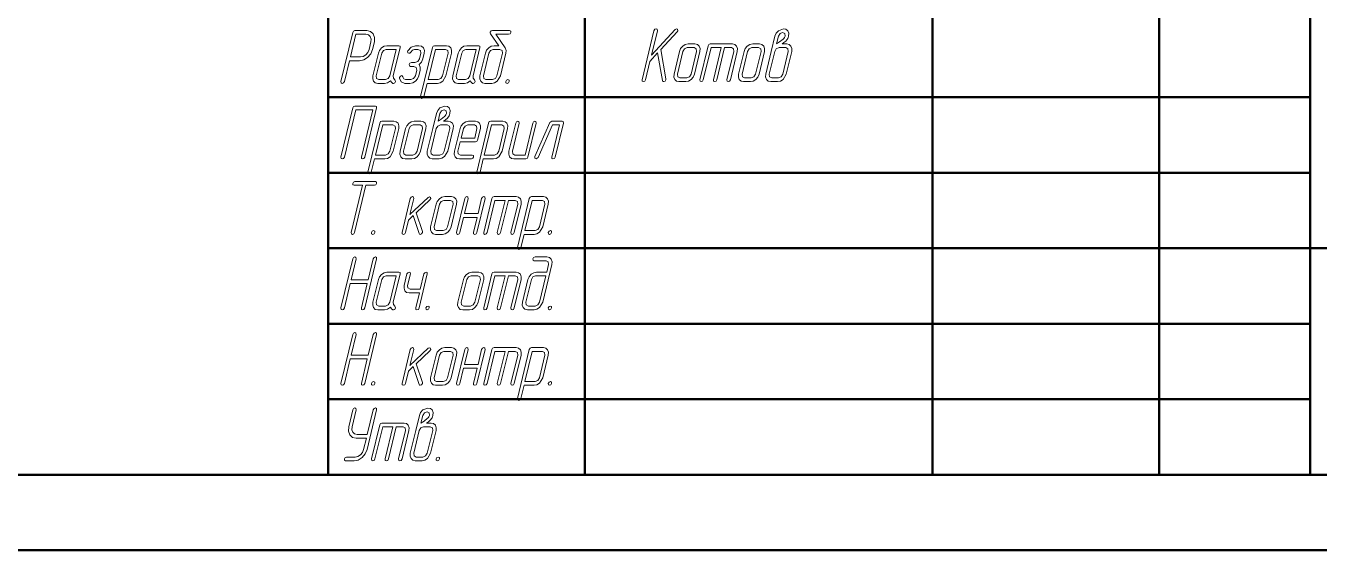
# Model space of a CAD drawing. Extents: x 0 to 420, y 0 to 297.
# Drawn here: x 210 to 295.6, y 0 to 34.7 of the extents above; entities that cross this region are included whole.
import ezdxf

# ---------------------------------------------------------------- set-up
doc = ezdxf.new("R2010")
doc.units = 0

msp = doc.modelspace()

# ---------------------------------------------------------------- linework, layer by layer
at = {"color": 7, "lineweight": 50}
for p, q in [((230, 5), (230, 60)), ((247, 5), (247, 60)), ((270, 5), (270, 60)), ((285, 5), (285, 60)), ((295, 5), (295, 60)), ((230, 30), (295, 30)), ((230, 25), (295, 25)), ((230, 20), (295, 20)), ((295, 20), (415, 20)), ((230, 15), (295, 15)), ((230, 10), (295, 10)), ((20, 5), (415, 5)), ((230, 5), (415, 5)), ((0, 0), (420, 0))]:
    msp.add_line(p, q, dxfattribs=at)
at = {"color": 7, "lineweight": 13}
for points in [[(231.415131, 32.418129), (232.087509, 32.418129), (232.359222, 32.474415), (232.617111, 32.638157), (232.824341, 32.878654), (232.944092, 33.165203), (233.063828, 33.666668), (233.082245, 33.953217), (232.994736, 34.19883), (232.810532, 34.362572), (232.566452, 34.418861), (231.778946, 34.418861), (231.686844, 34.383041), (231.640793, 34.290936), (230.853302, 31.041666), (230.867111, 30.949562), (230.936188, 30.918859), (231.02829, 30.949562), (231.078949, 31.041666)], [(241.717117, 33.272659), (241.104614, 34.168129), (241.951981, 34.168129), (242.048691, 34.209064), (242.09935, 34.290936), (242.085526, 34.377922), (242.011841, 34.418861), (240.888168, 34.418861), (240.791458, 34.388157), (240.736191, 34.311401), (240.736191, 34.255116), (240.759216, 34.203949), (241.293427, 33.415936), (240.989471, 33.415936), (240.800659, 33.380116), (240.630264, 33.272659), (240.492111, 33.108917), (240.418427, 32.91959), (240.054611, 31.420322), (240.040802, 31.225878), (240.10527, 31.067251), (240.220398, 30.954678), (240.386185, 30.918859), (240.832901, 30.918859), (241.017105, 30.954678), (241.192108, 31.067251), (241.403946, 31.420322), (241.767761, 32.91959), (241.776978, 33.103802), (241.72171, 33.262428), (241.717117, 33.267544)], [(251.303726, 32.373299), (251.810303, 32.931046), (252.137283, 31.109409), (252.164917, 31.053122), (252.215576, 31.037771), (252.30307, 31.073589), (252.358337, 31.15546), (252.362946, 31.181046), (252.362946, 31.216866), (252.017548, 33.156193), (253.104385, 34.338211), (253.150436, 34.409847), (253.127411, 34.501953), (253.058334, 34.537773), (252.961624, 34.486603), (251.405045, 32.787773), (251.796494, 34.409847), (251.778076, 34.501953), (251.708984, 34.537773), (251.62149, 34.501953), (251.570831, 34.409847), (250.78334, 31.160578), (250.79715, 31.068474), (250.866226, 31.037771), (250.958328, 31.068474), (251.008987, 31.160578)], [(260.044525, 33.534847), (260.173462, 33.626953), (260.297821, 33.724174), (260.417542, 33.887917), (260.44519, 33.949322), (260.472809, 34.036308), (260.486633, 34.246105), (260.42215, 34.409847), (260.302399, 34.501953), (260.141235, 34.532654), (259.805054, 34.409847), (259.657684, 34.246105), (259.574768, 34.036308), (259.335297, 33.038502), (258.971497, 31.539234), (258.957672, 31.34479), (259.022156, 31.186163), (259.137268, 31.073589), (259.30307, 31.037771), (259.749786, 31.037771), (259.93399, 31.073589), (260.108978, 31.186163), (260.320831, 31.539234), (260.684662, 33.038502), (260.693848, 33.227829), (260.634003, 33.391571), (260.514252, 33.499027), (260.353058, 33.534847)], [(259.680695, 33.534847), (259.800446, 34.036308), (259.91095, 34.22052), (260.08136, 34.287041), (260.228729, 34.22052), (260.247162, 34.036308), (260.205688, 33.949322), (260.155029, 33.882801), (260.118195, 33.8521), (259.883331, 33.667889)], [(231.475006, 32.668861), (231.834213, 34.168129), (232.506592, 34.168129), (232.66777, 34.127193), (232.787506, 34.019737), (232.847382, 33.855995), (232.838165, 33.666668), (232.71843, 33.165203), (232.635529, 32.97076), (232.497375, 32.812134), (232.326981, 32.704678), (232.147369, 32.668861)], [(234.408554, 31.159357), (234.32106, 31.261696), (234.316452, 31.420322), (234.767761, 33.293129), (234.763168, 33.385235), (234.684875, 33.415936), (233.897369, 33.415936), (233.708557, 33.380116), (233.54277, 33.267544), (233.404617, 33.103802), (233.330933, 32.91959), (232.967117, 31.420322), (232.953293, 31.22076), (233.013168, 31.062134), (233.128296, 30.949562), (233.294083, 30.918859), (233.745407, 30.918859), (233.938828, 30.959795), (234.123032, 31.087719), (234.192108, 30.990498), (234.279617, 30.918859), (234.32106, 30.913742), (234.408554, 30.949562), (234.459213, 31.041666)], [(236.029617, 32.167397), (236.186188, 32.331139), (236.273697, 32.540936), (236.365799, 32.91959), (236.375, 33.103802), (236.305923, 33.267544), (236.176987, 33.380116), (236.011185, 33.415936), (235.790131, 33.415936), (235.504608, 33.32383), (235.278946, 33.073101), (235.265137, 33.032166), (235.274353, 32.945175), (235.348038, 32.909355), (235.412506, 32.929825), (235.472382, 32.996346), (235.582901, 33.119152), (235.73027, 33.165203), (235.951324, 33.165203), (236.107895, 33.093567), (236.144745, 32.91959), (236.052643, 32.540936), (235.932907, 32.366959), (235.739487, 32.295322), (235.518433, 32.295322), (235.421722, 32.249268), (235.371063, 32.167397), (235.380264, 32.08041), (235.458557, 32.04459), (235.679611, 32.04459), (235.836197, 31.967836), (235.873032, 31.793859), (235.78093, 31.420322), (235.661194, 31.241228), (235.467773, 31.16959), (235.131592, 31.16959), (235.011841, 31.215643), (234.956589, 31.343567), (234.878296, 31.430555), (234.786194, 31.394737), (234.730927, 31.307749), (234.726318, 31.261696), (234.832245, 31.010965), (235.071716, 30.918859), (235.407898, 30.918859), (235.601318, 30.959795), (235.78093, 31.067251), (235.919083, 31.225878), (236.001984, 31.420322), (236.094086, 31.793859), (236.103302, 31.998537)], [(236.559219, 30.918859), (237.236191, 30.918859), (237.415802, 30.949562), (237.59079, 31.062134), (237.802643, 31.420322), (238.166458, 32.91959), (238.175659, 33.108917), (238.115799, 33.272659), (237.996063, 33.380116), (237.839478, 33.415936), (237.047379, 33.415936), (236.955261, 33.385235), (236.904617, 33.293129), (236.121719, 30.043859), (236.135529, 29.951754), (236.204605, 29.921053), (236.287506, 29.951754), (236.347382, 30.043859)], [(239.695404, 31.159357), (239.607895, 31.261696), (239.603302, 31.420322), (240.054611, 33.293129), (240.050003, 33.385235), (239.97171, 33.415936), (239.184219, 33.415936), (238.995407, 33.380116), (238.829605, 33.267544), (238.691452, 33.103802), (238.617767, 32.91959), (238.253952, 31.420322), (238.240143, 31.22076), (238.300003, 31.062134), (238.415131, 30.949562), (238.580933, 30.918859), (239.032242, 30.918859), (239.225662, 30.959795), (239.409882, 31.087719), (239.478958, 30.990498), (239.566452, 30.918859), (239.607895, 30.913742), (239.695404, 30.949562), (239.746063, 31.041666)], [(254.24649, 31.539234), (254.610306, 33.038502), (254.619522, 33.227829), (254.559647, 33.391571), (254.439911, 33.499027), (254.278732, 33.534847), (253.827408, 33.534847), (253.638596, 33.499027), (253.472809, 33.386456), (253.334656, 33.222713), (253.260971, 33.038502), (252.897156, 31.539234), (252.883331, 31.339672), (252.943207, 31.181046), (253.058334, 31.068474), (253.224121, 31.037771), (253.675446, 31.037771), (253.855042, 31.068474), (254.030045, 31.181046), (254.163605, 31.339672)], [(256.019531, 33.284115), (255.503723, 31.160578), (255.517548, 31.068474), (255.591232, 31.037771), (255.678726, 31.068474), (255.729385, 31.160578), (256.245178, 33.284115), (256.696503, 33.284115), (256.834656, 33.212479), (256.857666, 33.038502), (256.401764, 31.160578), (256.420166, 31.068474), (256.489258, 31.037771), (256.576752, 31.068474), (256.627411, 31.160578), (257.083344, 33.038502), (257.092529, 33.227829), (257.037292, 33.391571), (256.917542, 33.499027), (256.756348, 33.534847), (255.291885, 33.534847), (255.199783, 33.504147), (255.149124, 33.412041), (254.605698, 31.160578), (254.619522, 31.068474), (254.688599, 31.037771), (254.780701, 31.068474), (254.83136, 31.160578), (255.347153, 33.284115)], [(258.520172, 31.539234), (258.884003, 33.038502), (258.893188, 33.227829), (258.833344, 33.391571), (258.713593, 33.499027), (258.552399, 33.534847), (258.101105, 33.534847), (257.912292, 33.499027), (257.74649, 33.386456), (257.608337, 33.222713), (257.534637, 33.038502), (257.170837, 31.539234), (257.157013, 31.339672), (257.216888, 31.181046), (257.332031, 31.068474), (257.497803, 31.037771), (257.949127, 31.037771), (258.128723, 31.068474), (258.303741, 31.181046), (258.437286, 31.339672)], [(234.09079, 31.420322), (233.984879, 31.241228), (233.805267, 31.16959), (233.353958, 31.16959), (233.21579, 31.241228), (233.192764, 31.420322), (233.55658, 32.91959), (233.662506, 33.093567), (233.837509, 33.165203), (234.514481, 33.165203)], [(236.61908, 31.164473), (237.102631, 33.165203), (237.779617, 33.165203), (237.91777, 33.093567), (237.940796, 32.91959), (237.576981, 31.420322), (237.466446, 31.241228), (237.296051, 31.164473)], [(239.37764, 31.420322), (239.271713, 31.241228), (239.092117, 31.16959), (238.640793, 31.16959), (238.50264, 31.241228), (238.479614, 31.420322), (238.84343, 32.91959), (238.949341, 33.093567), (239.124344, 33.165203), (239.801315, 33.165203)], [(241.178299, 31.420322), (241.072372, 31.241228), (240.892761, 31.16959), (240.44606, 31.16959), (240.303299, 31.241228), (240.280273, 31.420322), (240.644089, 32.91959), (240.75, 33.093567), (240.929611, 33.165203), (241.376328, 33.165203), (241.519089, 33.093567), (241.542114, 32.91959)], [(254.020828, 31.539234), (253.914917, 31.36014), (253.735306, 31.288502), (253.283997, 31.288502), (253.145828, 31.36014), (253.122803, 31.539234), (253.486618, 33.038502), (253.592545, 33.212479), (253.767548, 33.284115), (254.218857, 33.284115), (254.361618, 33.212479), (254.384644, 33.038502)], [(258.294525, 31.539234), (258.188599, 31.36014), (258.009003, 31.288502), (257.557678, 31.288502), (257.419525, 31.36014), (257.396484, 31.539234), (257.760315, 33.038502), (257.866241, 33.212479), (258.041229, 33.284115), (258.492554, 33.284115), (258.635315, 33.212479), (258.658325, 33.038502)], [(260.095184, 31.539234), (259.989258, 31.36014), (259.809662, 31.288502), (259.362946, 31.288502), (259.220184, 31.36014), (259.197144, 31.539234), (259.560974, 33.038502), (259.666901, 33.212479), (259.846497, 33.284115), (260.293213, 33.284115), (260.435974, 33.212479), (260.458984, 33.038502)], [(241.90593, 31.16959), (241.813828, 31.128654), (241.763168, 31.041666), (241.772369, 30.954678), (241.846054, 30.918859), (241.942764, 30.959795), (241.988815, 31.041666), (241.979614, 31.133772)], [(232.428299, 26.041666), (233.21579, 29.290936), (233.206589, 29.383041), (233.132904, 29.418859), (231.778946, 29.418859), (231.686844, 29.383041), (231.640793, 29.290936), (230.853302, 26.041666), (230.867111, 25.949562), (230.936188, 25.918859), (231.02829, 25.949562), (231.078949, 26.041666), (231.834213, 29.168129), (232.957901, 29.168129), (232.202637, 26.041666), (232.221054, 25.949562), (232.290131, 25.918859), (232.37764, 25.949562)], [(237.641449, 28.415936), (237.770401, 28.508041), (237.894745, 28.605263), (238.014481, 28.769005), (238.042114, 28.83041), (238.069748, 28.917397), (238.083557, 29.127193), (238.019089, 29.290936), (237.899353, 29.383041), (237.738159, 29.413742), (237.401978, 29.290936), (237.254608, 29.127193), (237.171722, 28.917397), (236.932236, 27.91959), (236.56842, 26.420322), (236.554611, 26.225878), (236.61908, 26.067251), (236.734222, 25.954678), (236.900009, 25.918859), (237.34671, 25.918859), (237.53093, 25.954678), (237.705933, 26.067251), (237.91777, 26.420322), (238.281586, 27.91959), (238.290802, 28.108917), (238.230927, 28.272661), (238.111191, 28.380117), (237.950012, 28.415936)], [(237.277634, 28.415936), (237.397369, 28.917397), (237.507904, 29.101608), (237.678299, 29.168129), (237.825668, 29.101608), (237.844086, 28.917397), (237.802643, 28.83041), (237.751984, 28.763889), (237.715134, 28.733187), (237.48027, 28.548977)], [(233.073029, 25.918859), (233.75, 25.918859), (233.929611, 25.949562), (234.104614, 26.062134), (234.316452, 26.420322), (234.680267, 27.91959), (234.689484, 28.108917), (234.629608, 28.272661), (234.509872, 28.380117), (234.353302, 28.415936), (233.561188, 28.415936), (233.469086, 28.385235), (233.418427, 28.293129), (232.635529, 25.043859), (232.649353, 24.951754), (232.71843, 24.921053), (232.801315, 24.951754), (232.861191, 25.043859)], [(236.117111, 26.420322), (236.480927, 27.91959), (236.490143, 28.108917), (236.430267, 28.272661), (236.310532, 28.380117), (236.149353, 28.415936), (235.698029, 28.415936), (235.509216, 28.380117), (235.34343, 28.267544), (235.205261, 28.103802), (235.131592, 27.91959), (234.767761, 26.420322), (234.753952, 26.22076), (234.813828, 26.062134), (234.928955, 25.949562), (235.094742, 25.918859), (235.546051, 25.918859), (235.725662, 25.949562), (235.900665, 26.062134), (236.03421, 26.22076)], [(238.746719, 27.04459), (239.755264, 27.04459), (239.847382, 27.075293), (239.898026, 27.167397), (240.082245, 27.91959), (240.091446, 28.108917), (240.031586, 28.272661), (239.91185, 28.380117), (239.750671, 28.415936), (239.299347, 28.415936), (239.110535, 28.380117), (238.944748, 28.267544), (238.80658, 28.103802), (238.732895, 27.91959), (238.36908, 26.420322), (238.35527, 26.22076), (238.415131, 26.062134), (238.530273, 25.949562), (238.69606, 25.918859), (239.483551, 25.918859), (239.580261, 25.959795), (239.626328, 26.041666), (239.617111, 26.133772), (239.543427, 26.16959), (238.75592, 26.16959), (238.617767, 26.241228), (238.594742, 26.420322)], [(240.275665, 25.918859), (240.952637, 25.918859), (241.132248, 25.949562), (241.307236, 26.062134), (241.519089, 26.420322), (241.882904, 27.91959), (241.892105, 28.108917), (241.832245, 28.272661), (241.712509, 28.380117), (241.555923, 28.415936), (240.763824, 28.415936), (240.671722, 28.385235), (240.621063, 28.293129), (239.838165, 25.043859), (239.851974, 24.951754), (239.921051, 24.921053), (240.003952, 24.951754), (240.063828, 25.043859)], [(243.227631, 26.041666), (243.771057, 28.293129), (243.757248, 28.385235), (243.688171, 28.415936), (243.60527, 28.380117), (243.545395, 28.293129), (243.03421, 26.16959), (242.357239, 26.16959), (242.219086, 26.241228), (242.19606, 26.420322), (242.647369, 28.293129), (242.63356, 28.385235), (242.564484, 28.415936), (242.476974, 28.380117), (242.421722, 28.293129), (241.970398, 26.420322), (241.956589, 26.22076), (242.016449, 26.062134), (242.131592, 25.949562), (242.297379, 25.918859), (243.084869, 25.918859), (243.176971, 25.949562)], [(245.02829, 26.041666), (245.571716, 28.293129), (245.567108, 28.385235), (245.488815, 28.415936), (244.816452, 28.415936), (244.682907, 28.318714), (243.688171, 26.072369), (243.678955, 26.041666), (243.692764, 25.954678), (243.766449, 25.918859), (243.895401, 26.016081), (244.844086, 28.165205), (245.31842, 28.165205), (244.802643, 26.041666), (244.816452, 25.949562), (244.885529, 25.918859), (244.977631, 25.949562)], [(233.132904, 26.164473), (233.616455, 28.165205), (234.293427, 28.165205), (234.43158, 28.093567), (234.454605, 27.91959), (234.09079, 26.420322), (233.98027, 26.241228), (233.809875, 26.164473)], [(235.891449, 26.420322), (235.785538, 26.241228), (235.605927, 26.16959), (235.154617, 26.16959), (235.016449, 26.241228), (234.993423, 26.420322), (235.357239, 27.91959), (235.463165, 28.093567), (235.638168, 28.165205), (236.089478, 28.165205), (236.232239, 28.093567), (236.255264, 27.91959)], [(237.692108, 26.420322), (237.586197, 26.241228), (237.406586, 26.16959), (236.959869, 26.16959), (236.817108, 26.241228), (236.794083, 26.420322), (237.157898, 27.91959), (237.263824, 28.093567), (237.44342, 28.165205), (237.890137, 28.165205), (238.032898, 28.093567), (238.055923, 27.91959)], [(238.80658, 27.295322), (238.958557, 27.91959), (239.064484, 28.093567), (239.239471, 28.165205), (239.690796, 28.165205), (239.833557, 28.093567), (239.856583, 27.91959), (239.704605, 27.295322)], [(240.335526, 26.164473), (240.819092, 28.165205), (241.496063, 28.165205), (241.634216, 28.093567), (241.657242, 27.91959), (241.293427, 26.420322), (241.182907, 26.241228), (241.012512, 26.164473)], [(232.28093, 24.168129), (231.525665, 21.041666), (231.544083, 20.949562), (231.613159, 20.918859), (231.700668, 20.949562), (231.751328, 21.041666), (232.506592, 24.168129), (233.073029, 24.168129), (233.165131, 24.209064), (233.21579, 24.290936), (233.206589, 24.377924), (233.132904, 24.418859), (231.778946, 24.418859), (231.686844, 24.377924), (231.640793, 24.290936), (231.645401, 24.203947), (231.719086, 24.168129)], [(235.84079, 22.351608), (236.738815, 23.195906), (236.794083, 23.282894), (236.775665, 23.369883), (236.706589, 23.410818), (236.614487, 23.369883), (235.412506, 22.228802), (235.665802, 23.293129), (235.651978, 23.385235), (235.587509, 23.415936), (235.5, 23.380117), (235.44014, 23.293129), (234.896713, 21.041666), (234.915131, 20.949562), (234.984222, 20.918859), (235.071716, 20.949562), (235.122375, 21.041666), (235.320404, 21.855263), (235.638168, 22.157164), (236.025009, 20.975145), (236.057236, 20.929094), (236.103302, 20.918859), (236.190796, 20.954678), (236.246063, 21.041666), (236.246063, 21.113304)], [(238.138824, 21.420322), (238.50264, 22.91959), (238.511841, 23.108917), (238.451981, 23.272661), (238.332245, 23.380117), (238.171051, 23.415936), (237.719742, 23.415936), (237.53093, 23.380117), (237.365143, 23.267544), (237.226974, 23.103802), (237.15329, 22.91959), (236.789474, 21.420322), (236.775665, 21.22076), (236.835526, 21.062134), (236.950668, 20.949562), (237.116455, 20.918859), (237.567764, 20.918859), (237.747375, 20.949562), (237.922379, 21.062134), (238.055923, 21.22076)], [(237.913162, 21.420322), (237.807236, 21.241228), (237.62764, 21.16959), (237.176315, 21.16959), (237.038162, 21.241228), (237.015137, 21.420322), (237.378952, 22.91959), (237.484879, 23.093567), (237.659882, 23.165205), (238.111191, 23.165205), (238.253952, 23.093567), (238.276978, 22.91959)], [(239.925659, 22.295322), (239.027634, 22.295322), (239.267105, 23.293129), (239.253296, 23.385235), (239.184219, 23.415936), (239.09671, 23.380117), (239.041458, 23.293129), (238.498032, 21.041666), (238.511841, 20.949562), (238.580933, 20.918859), (238.673035, 20.949562), (238.723694, 21.041666), (238.967773, 22.04459), (239.865799, 22.04459), (239.621719, 21.041666), (239.635529, 20.949562), (239.704605, 20.918859), (239.796722, 20.949562), (239.847382, 21.041666), (240.390793, 23.293129), (240.376984, 23.385235), (240.307907, 23.415936), (240.225006, 23.380117), (240.165131, 23.293129)], [(241.712509, 23.165205), (241.196716, 21.041666), (241.210526, 20.949562), (241.28421, 20.918859), (241.371719, 20.949562), (241.422379, 21.041666), (241.938171, 23.165205), (242.389481, 23.165205), (242.527634, 23.093567), (242.550659, 22.91959), (242.094742, 21.041666), (242.113159, 20.949562), (242.182236, 20.918859), (242.269745, 20.949562), (242.320404, 21.041666), (242.776321, 22.91959), (242.785538, 23.108917), (242.73027, 23.272661), (242.610535, 23.380117), (242.449341, 23.415936), (240.984879, 23.415936), (240.892761, 23.385235), (240.842117, 23.293129), (240.298691, 21.041666), (240.3125, 20.949562), (240.381592, 20.918859), (240.473694, 20.949562), (240.524353, 21.041666), (241.040131, 23.165205)], [(242.969742, 20.918859), (243.646713, 20.918859), (243.826324, 20.949562), (244.001328, 21.062134), (244.213165, 21.420322), (244.576981, 22.91959), (244.586197, 23.108917), (244.526321, 23.272661), (244.406586, 23.380117), (244.25, 23.415936), (243.457901, 23.415936), (243.365799, 23.385235), (243.31514, 23.293129), (242.532242, 20.043859), (242.546051, 19.951754), (242.615143, 19.921053), (242.698029, 19.951754), (242.757904, 20.043859)], [(243.029617, 21.164473), (243.513168, 23.165205), (244.19014, 23.165205), (244.328293, 23.093567), (244.351318, 22.91959), (243.987503, 21.420322), (243.876984, 21.241228), (243.706589, 21.164473)], [(233.017776, 21.16959), (232.925659, 21.128654), (232.875, 21.041666), (232.884216, 20.954678), (232.957901, 20.918859), (233.054611, 20.959795), (233.100662, 21.041666), (233.091446, 21.133772)], [(244.715134, 21.16959), (244.623032, 21.128654), (244.572372, 21.041666), (244.581589, 20.954678), (244.655273, 20.918859), (244.751984, 20.959795), (244.798035, 21.041666), (244.788818, 21.133772)], [(232.658554, 17.914474), (231.534882, 17.914474), (231.866455, 19.290936), (231.848038, 19.383041), (231.778946, 19.418859), (231.691452, 19.383041), (231.640793, 19.290936), (230.853302, 16.041666), (230.867111, 15.949561), (230.936188, 15.918859), (231.02829, 15.949561), (231.078949, 16.041666), (231.470398, 17.663742), (232.594086, 17.663742), (232.202637, 16.041666), (232.221054, 15.949561), (232.290131, 15.918859), (232.37764, 15.949561), (232.428299, 16.041666), (233.21579, 19.290936), (233.197372, 19.383041), (233.132904, 19.418859), (233.045395, 19.383041), (232.990143, 19.290936)], [(244.471054, 18.415936), (243.798691, 18.415936), (243.609879, 18.380117), (243.439484, 18.272661), (243.301315, 18.108917), (243.227631, 17.91959), (242.863815, 16.420322), (242.850006, 16.225878), (242.914474, 16.067251), (243.029617, 15.954679), (243.195404, 15.918859), (243.642105, 15.918859), (243.826324, 15.954679), (244.001328, 16.067251), (244.213165, 16.420322), (244.816452, 18.917397), (244.825668, 19.106726), (244.770401, 19.270468), (244.646057, 19.377924), (244.484879, 19.418859), (243.697372, 19.418859), (243.60527, 19.377924), (243.559219, 19.290936), (243.563828, 19.203947), (243.637512, 19.168129), (244.425003, 19.168129), (244.567764, 19.096491), (244.59079, 18.917397)], [(234.408554, 16.159357), (234.32106, 16.261696), (234.316452, 16.420322), (234.767761, 18.293129), (234.763168, 18.385235), (234.684875, 18.415936), (233.897369, 18.415936), (233.708557, 18.380117), (233.54277, 18.267544), (233.404617, 18.103802), (233.330933, 17.91959), (232.967117, 16.420322), (232.953293, 16.22076), (233.013168, 16.062134), (233.128296, 15.949561), (233.294083, 15.918859), (233.745407, 15.918859), (233.938828, 15.959795), (234.123032, 16.087719), (234.192108, 15.990497), (234.279617, 15.918859), (234.32106, 15.913742), (234.408554, 15.949561), (234.459213, 16.041666)], [(234.09079, 16.420322), (233.984879, 16.241228), (233.805267, 16.16959), (233.353958, 16.16959), (233.21579, 16.241228), (233.192764, 16.420322), (233.55658, 17.91959), (233.662506, 18.093567), (233.837509, 18.165205), (234.514481, 18.165205)], [(236.103302, 17.295322), (235.426315, 17.295322), (235.288162, 17.366959), (235.265137, 17.540936), (235.444748, 18.293129), (235.430923, 18.385235), (235.361847, 18.415936), (235.274353, 18.380117), (235.219086, 18.293129), (235.039474, 17.540936), (235.025665, 17.346491), (235.080933, 17.187866), (235.200668, 17.075293), (235.366455, 17.04459), (236.043427, 17.04459), (235.799347, 16.041666), (235.813171, 15.949561), (235.882248, 15.918859), (235.97435, 15.949561), (236.025009, 16.041666), (236.56842, 18.293129), (236.554611, 18.385235), (236.485535, 18.415936), (236.402634, 18.380117), (236.342773, 18.293129)], [(239.939484, 16.420322), (240.303299, 17.91959), (240.3125, 18.108917), (240.25264, 18.272661), (240.132904, 18.380117), (239.97171, 18.415936), (239.520401, 18.415936), (239.331589, 18.380117), (239.165802, 18.267544), (239.027634, 18.103802), (238.953949, 17.91959), (238.590134, 16.420322), (238.576324, 16.22076), (238.636185, 16.062134), (238.751328, 15.949561), (238.917114, 15.918859), (239.368423, 15.918859), (239.548035, 15.949561), (239.723038, 16.062134), (239.856583, 16.22076)], [(239.713821, 16.420322), (239.607895, 16.241228), (239.428299, 16.16959), (238.976974, 16.16959), (238.838821, 16.241228), (238.815796, 16.420322), (239.179611, 17.91959), (239.285538, 18.093567), (239.460526, 18.165205), (239.91185, 18.165205), (240.054611, 18.093567), (240.077637, 17.91959)], [(241.712509, 18.165205), (241.196716, 16.041666), (241.210526, 15.949561), (241.28421, 15.918859), (241.371719, 15.949561), (241.422379, 16.041666), (241.938171, 18.165205), (242.389481, 18.165205), (242.527634, 18.093567), (242.550659, 17.91959), (242.094742, 16.041666), (242.113159, 15.949561), (242.182236, 15.918859), (242.269745, 15.949561), (242.320404, 16.041666), (242.776321, 17.91959), (242.785538, 18.108917), (242.73027, 18.272661), (242.610535, 18.380117), (242.449341, 18.415936), (240.984879, 18.415936), (240.892761, 18.385235), (240.842117, 18.293129), (240.298691, 16.041666), (240.3125, 15.949561), (240.381592, 15.918859), (240.473694, 15.949561), (240.524353, 16.041666), (241.040131, 18.165205)], [(244.411194, 18.165205), (243.987503, 16.420322), (243.881592, 16.241228), (243.701981, 16.16959), (243.255264, 16.16959), (243.112503, 16.241228), (243.089478, 16.420322), (243.453293, 17.91959), (243.559219, 18.093567), (243.738815, 18.165205)], [(236.61908, 16.16959), (236.526978, 16.128654), (236.476318, 16.041666), (236.485535, 15.954679), (236.559219, 15.918859), (236.65593, 15.959795), (236.701981, 16.041666), (236.692764, 16.133772)], [(244.715134, 16.16959), (244.623032, 16.128654), (244.572372, 16.041666), (244.581589, 15.954679), (244.655273, 15.918859), (244.751984, 15.959795), (244.798035, 16.041666), (244.788818, 16.133772)], [(232.658554, 12.914474), (231.534882, 12.914474), (231.866455, 14.290936), (231.848038, 14.383041), (231.778946, 14.418859), (231.691452, 14.383041), (231.640793, 14.290936), (230.853302, 11.041666), (230.867111, 10.949561), (230.936188, 10.918859), (231.02829, 10.949561), (231.078949, 11.041666), (231.470398, 12.663742), (232.594086, 12.663742), (232.202637, 11.041666), (232.221054, 10.949561), (232.290131, 10.918859), (232.37764, 10.949561), (232.428299, 11.041666), (233.21579, 14.290936), (233.197372, 14.383041), (233.132904, 14.418859), (233.045395, 14.383041), (232.990143, 14.290936)], [(235.84079, 12.351608), (236.738815, 13.195907), (236.794083, 13.282894), (236.775665, 13.369883), (236.706589, 13.410818), (236.614487, 13.369883), (235.412506, 12.228801), (235.665802, 13.293129), (235.651978, 13.385234), (235.587509, 13.415936), (235.5, 13.380116), (235.44014, 13.293129), (234.896713, 11.041666), (234.915131, 10.949561), (234.984222, 10.918859), (235.071716, 10.949561), (235.122375, 11.041666), (235.320404, 11.855263), (235.638168, 12.157164), (236.025009, 10.975146), (236.057236, 10.929093), (236.103302, 10.918859), (236.190796, 10.954679), (236.246063, 11.041666), (236.246063, 11.113304)], [(238.138824, 11.420321), (238.50264, 12.91959), (238.511841, 13.108918), (238.451981, 13.272661), (238.332245, 13.380116), (238.171051, 13.415936), (237.719742, 13.415936), (237.53093, 13.380116), (237.365143, 13.267544), (237.226974, 13.103801), (237.15329, 12.91959), (236.789474, 11.420321), (236.775665, 11.22076), (236.835526, 11.062135), (236.950668, 10.949561), (237.116455, 10.918859), (237.567764, 10.918859), (237.747375, 10.949561), (237.922379, 11.062135), (238.055923, 11.22076)], [(237.913162, 11.420321), (237.807236, 11.241228), (237.62764, 11.16959), (237.176315, 11.16959), (237.038162, 11.241228), (237.015137, 11.420321), (237.378952, 12.91959), (237.484879, 13.093567), (237.659882, 13.165205), (238.111191, 13.165205), (238.253952, 13.093567), (238.276978, 12.91959)], [(239.925659, 12.295321), (239.027634, 12.295321), (239.267105, 13.293129), (239.253296, 13.385234), (239.184219, 13.415936), (239.09671, 13.380116), (239.041458, 13.293129), (238.498032, 11.041666), (238.511841, 10.949561), (238.580933, 10.918859), (238.673035, 10.949561), (238.723694, 11.041666), (238.967773, 12.04459), (239.865799, 12.04459), (239.621719, 11.041666), (239.635529, 10.949561), (239.704605, 10.918859), (239.796722, 10.949561), (239.847382, 11.041666), (240.390793, 13.293129), (240.376984, 13.385234), (240.307907, 13.415936), (240.225006, 13.380116), (240.165131, 13.293129)], [(241.712509, 13.165205), (241.196716, 11.041666), (241.210526, 10.949561), (241.28421, 10.918859), (241.371719, 10.949561), (241.422379, 11.041666), (241.938171, 13.165205), (242.389481, 13.165205), (242.527634, 13.093567), (242.550659, 12.91959), (242.094742, 11.041666), (242.113159, 10.949561), (242.182236, 10.918859), (242.269745, 10.949561), (242.320404, 11.041666), (242.776321, 12.91959), (242.785538, 13.108918), (242.73027, 13.272661), (242.610535, 13.380116), (242.449341, 13.415936), (240.984879, 13.415936), (240.892761, 13.385234), (240.842117, 13.293129), (240.298691, 11.041666), (240.3125, 10.949561), (240.381592, 10.918859), (240.473694, 10.949561), (240.524353, 11.041666), (241.040131, 13.165205)], [(242.969742, 10.918859), (243.646713, 10.918859), (243.826324, 10.949561), (244.001328, 11.062135), (244.213165, 11.420321), (244.576981, 12.91959), (244.586197, 13.108918), (244.526321, 13.272661), (244.406586, 13.380116), (244.25, 13.415936), (243.457901, 13.415936), (243.365799, 13.385234), (243.31514, 13.293129), (242.532242, 10.043859), (242.546051, 9.951755), (242.615143, 9.921053), (242.698029, 9.951755), (242.757904, 10.043859)], [(243.029617, 11.164474), (243.513168, 13.165205), (244.19014, 13.165205), (244.328293, 13.093567), (244.351318, 12.91959), (243.987503, 11.420321), (243.876984, 11.241228), (243.706589, 11.164474)], [(233.017776, 11.16959), (232.925659, 11.128654), (232.875, 11.041666), (232.884216, 10.954679), (232.957901, 10.918859), (233.054611, 10.959795), (233.100662, 11.041666), (233.091446, 11.133772)], [(244.715134, 11.16959), (244.623032, 11.128654), (244.572372, 11.041666), (244.581589, 10.954679), (244.655273, 10.918859), (244.751984, 10.959795), (244.798035, 11.041666), (244.788818, 11.133772)], [(232.538818, 7.418128), (232.354614, 6.665936), (232.271713, 6.466374), (232.138168, 6.312865), (231.963165, 6.200292), (231.783554, 6.16959), (231.22171, 6.16959), (231.129608, 6.128655), (231.078949, 6.041667), (231.088165, 5.954678), (231.16185, 5.918859), (231.723694, 5.918859), (231.995407, 5.970029), (232.257904, 6.138889), (232.460526, 6.379386), (232.580276, 6.665936), (233.21579, 9.290936), (233.197372, 9.383041), (233.132904, 9.418859), (233.045395, 9.383041), (232.990143, 9.290936), (232.598694, 7.668859), (231.921722, 7.668859), (231.75592, 7.704678), (231.636185, 7.817251), (231.576324, 7.97076), (231.594742, 8.165205), (231.866455, 9.290936), (231.848038, 9.383041), (231.778946, 9.418859), (231.691452, 9.383041), (231.640793, 9.290936), (231.36908, 8.165205), (231.350662, 7.878655), (231.438171, 7.638158), (231.617767, 7.469298), (231.861847, 7.418128)], [(236.513168, 8.415936), (236.642105, 8.508041), (236.766449, 8.605263), (236.886185, 8.769006), (236.913818, 8.830409), (236.941452, 8.917397), (236.955261, 9.127192), (236.890793, 9.290936), (236.771057, 9.383041), (236.609879, 9.413742), (236.273697, 9.290936), (236.126328, 9.127192), (236.043427, 8.917397), (235.803955, 7.91959), (235.44014, 6.420321), (235.426315, 6.225877), (235.490799, 6.067251), (235.605927, 5.954678), (235.771713, 5.918859), (236.21843, 5.918859), (236.402634, 5.954678), (236.577637, 6.067251), (236.789474, 6.420321), (237.15329, 7.91959), (237.162506, 8.108918), (237.102631, 8.272661), (236.982895, 8.380116), (236.821716, 8.415936)], [(236.149353, 8.415936), (236.269089, 8.917397), (236.379608, 9.101608), (236.550003, 9.168129), (236.697372, 9.101608), (236.71579, 8.917397), (236.674347, 8.830409), (236.623688, 8.763889), (236.586853, 8.733187), (236.351974, 8.548977)], [(234.288818, 8.165205), (233.773026, 6.041667), (233.78685, 5.949561), (233.860535, 5.918859), (233.948029, 5.949561), (233.998688, 6.041667), (234.514481, 8.165205), (234.96579, 8.165205), (235.103958, 8.093567), (235.126984, 7.91959), (234.671051, 6.041667), (234.689484, 5.949561), (234.75856, 5.918859), (234.846054, 5.949561), (234.896713, 6.041667), (235.352631, 7.91959), (235.361847, 8.108918), (235.30658, 8.272661), (235.186844, 8.380116), (235.025665, 8.415936), (233.561188, 8.415936), (233.469086, 8.385234), (233.418427, 8.293129), (232.875, 6.041667), (232.888824, 5.949561), (232.957901, 5.918859), (233.050003, 5.949561), (233.100662, 6.041667), (233.616455, 8.165205)], [(236.563828, 6.420321), (236.457901, 6.241228), (236.27829, 6.16959), (235.831589, 6.16959), (235.688828, 6.241228), (235.665802, 6.420321), (236.029617, 7.91959), (236.135529, 8.093567), (236.31514, 8.165205), (236.761841, 8.165205), (236.904617, 8.093567), (236.927643, 7.91959)], [(237.291458, 6.16959), (237.199341, 6.128655), (237.148697, 6.041667), (237.157898, 5.954678), (237.231583, 5.918859), (237.328293, 5.959795), (237.374344, 6.041667), (237.365143, 6.133772)]]:
    msp.add_lwpolyline(points, close=True, dxfattribs=at)

doc.saveas('drawing.dxf')
